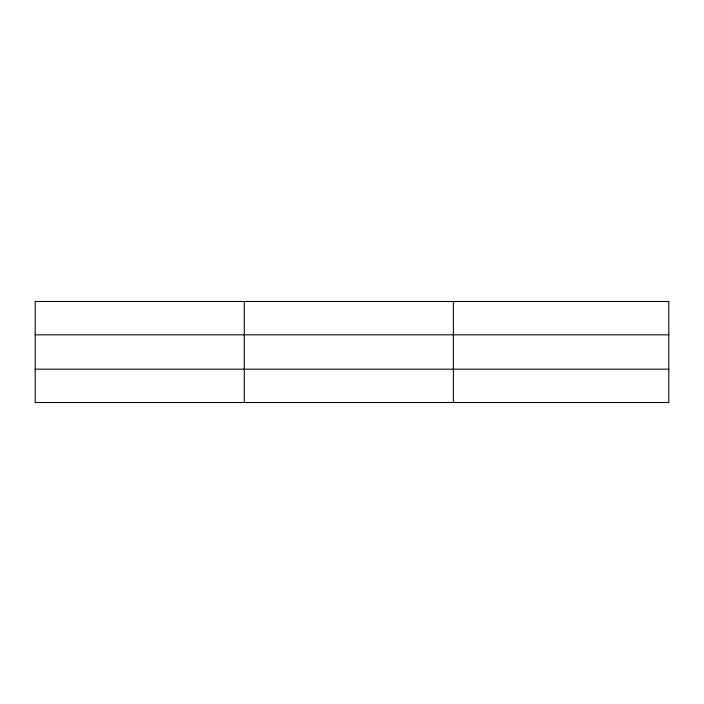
<?xml version="1.0" encoding="UTF-8"?>
<svg xmlns="http://www.w3.org/2000/svg" width="704" height="704" viewBox="0 0 704 704"><rect width="100%" height="100%" fill="white"/><g stroke="black" fill="none" stroke-linecap="round" stroke-linejoin="round"><path stroke-width="1.06" d="M244.288 301.488L244.288 402.512M453.376 301.488L453.376 402.512M35.2 334.822L668.8 334.822M35.2 369.178L668.8 369.178M668.8 301.488L668.8 402.512L35.2 402.512L35.2 301.488L668.8 301.488"/></g></svg>
